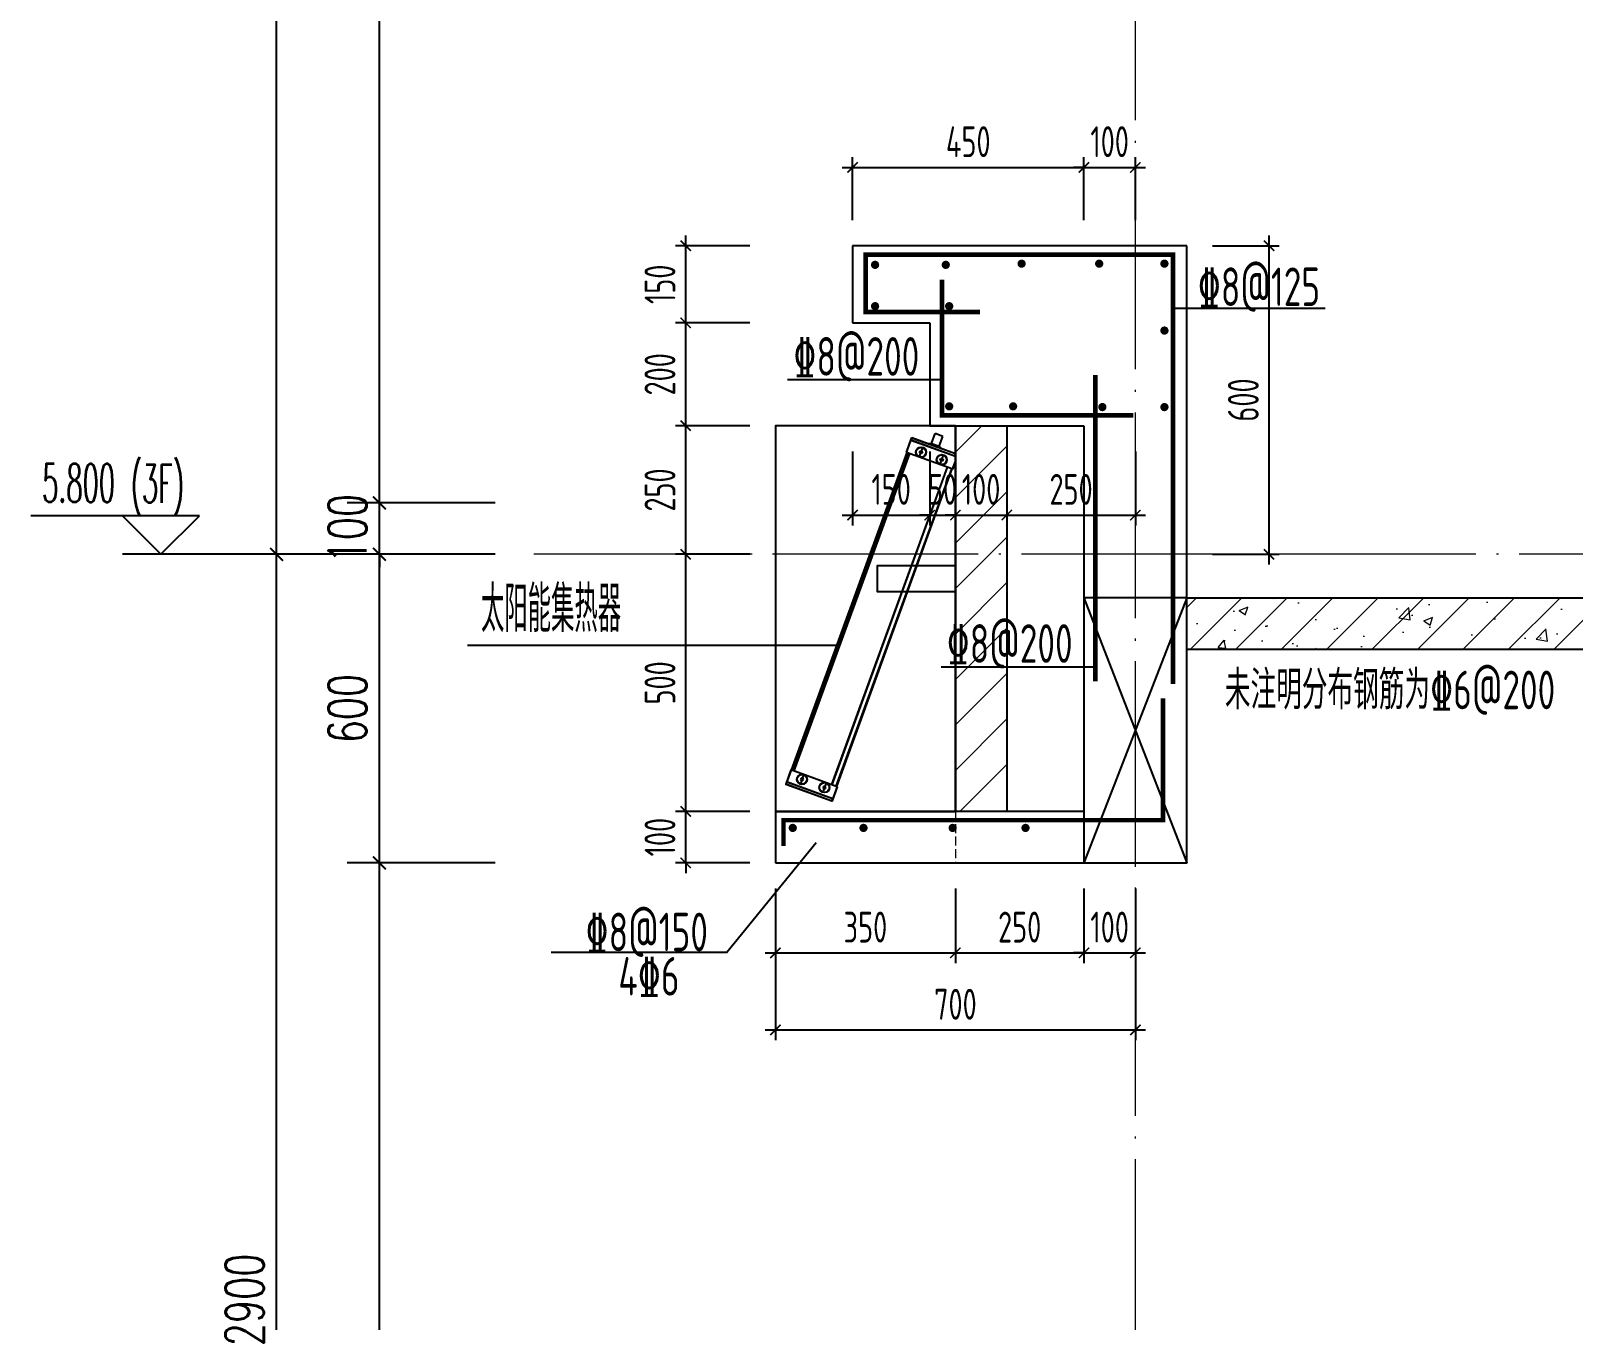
# Model space of a CAD drawing. Extents: x -668857 to 154266, y -275694 to 291306.
# Drawn here: x 8653 to 11653, y 150510 to 153017 of the extents above; entities that cross this region are included whole.
import ezdxf
from ezdxf.xclip import XClip

# ---------------------------------------------------------------- set-up
doc = ezdxf.new("R2010")
doc.units = 0
doc.header["$LTSCALE"] = 1000
doc.header["$XCLIPFRAME"] = 2
doc.linetypes.add('DASH', pattern=[0.35, 0.25, -0.1])
doc.linetypes.add('DOTE', pattern=[2.42, 2, -0.2, 0.02, -0.2])
doc.layers.get('0').update_dxf_attribs({"linetype": 'CONTINUOUS'})
doc.layers.get('DEFPOINTS').update_dxf_attribs({"linetype": 'CONTINUOUS'})
for name, color, linetype in [('DIM', 2, 'CONTINUOUS'), ('DIM_ELEV', 3, 'CONTINUOUS'), ('DIM_IDEN', 67, 'CONTINUOUS'), ('PUB_DIM', 3, 'CONTINUOUS'), ('PUB_TEXT', 2, 'CONTINUOUS'), ('REIN', 6, 'CONTINUOUS'), ('S-大样-砼线', 7, 'CONTINUOUS'), ('S-引出线', 40, 'CONTINUOUS'), ('TEXT', 2, 'CONTINUOUS'), ('WALL', 5, 'CONTINUOUS'), ('实线层', 7, 'CONTINUOUS')]:
    doc.layers.add(name, color=color, linetype=linetype)
for name, color, linetype, lineweight in [('DOTE', 19, 'DOTE', 9), ('PUB_HATCH', 8, 'CONTINUOUS', 9), ('平面-看线', 45, 'CONTINUOUS', 15)]:
    doc.layers.add(name, color=color, linetype=linetype, lineweight=lineweight)
doc.styles.add('_TCH_DIM', font='SIMPLEX.shx', dxfattribs={"width": 0.7, "bigfont": 'GBCBIG.shx'})
doc.styles.add('_TCH_DIM_T3', font='SIMPLEX', dxfattribs={"width": 0.705882, "bigfont": 'GBCBIG'})
doc.styles.add('DIM_FONT_T3', font='SIMPLEX', dxfattribs={"width": 0.705882, "bigfont": 'GBCBIG'})
doc.styles.add('TSSD_DIMENSION', font='Tssdeng.shx', dxfattribs={"width": 0.7, "bigfont": 'tssdchn.shx'})
doc.styles.add('TSSD_REIN', font='tssdeng.shx', dxfattribs={"width": 0.7, "height": 300, "bigfont": 'tssdchn.shx'})
doc.dimstyles.new('_TCH_ARCH&&25', dxfattribs={"dimtxt": 74.375, "dimasz": 25, "dimexe": 62.5, "dimexo": 75, "dimgap": 25, "dimtad": 1, "dimdec": 0, "dimzin": 0, "dimdsep": 46, "dimtxsty": '_TCH_DIM_T3', "dimblk": 'ARCHTICK', "dimcen": 0.09, "dimclrt": 7, "dimazin": 0, "dimtfac": 1, "dimtdec": 0, "dimtix": 1, "dimtmove": 2, "dimatfit": 3, "dimldrblk": 'ARCHTICK', "dimfxl": 0, "dimtolj": 1, "dimtzin": 0, "dimarcsym": 0})
doc.dimstyles.new('TSSD_20_20', dxfattribs={"dimtxt": 60, "dimasz": 20, "dimexe": 20, "dimexo": 50, "dimgap": 20, "dimtad": 1, "dimdec": 0, "dimzin": 0, "dimdsep": 46, "dimtxsty": 'TSSD_DIMENSION', "dimblk": 'ARCHTICK', "dimblk1": 'ARCHTICK', "dimblk2": 'ARCHTICK', "dimcen": 0, "dimdle": 20, "dimclrt": 7, "dimadec": 0, "dimazin": 0, "dimtfac": 1, "dimtdec": 0, "dimtix": 1, "dimtmove": 2, "dimatfit": 3, "dimfxl": 0, "dimtolj": 1, "dimtzin": 0, "dimarcsym": 0})

# ---------------------------------------------------------------- blocks, each defined once
blk = doc.blocks.new('A$C01192DFB')
at = {"layer": '实线层', "color": 5}
for p, q in [((-245.2, 221), (-235.1, 248.7)), ((-244.8, 220.8), (-234.5, 249)), ((-146.5, 211.5), (-236.8, 244.3)), ((-146.9, 212), (-236.2, 244.4)), ((-235.1, 248.7), (-234.7, 248.5)), ((-145.3, 216.4), (-234.6, 248.9)), ((-145.2, 216.5), (-234.5, 249)), ((-196.4, 238.3), (-189.3, 257.6)), ((-174.3, 252.1), (-189.3, 257.6)), ((-181.3, 232.8), (-174.3, 252.1)), ((-468.5, -396.9), (-243.8, 220.5)), ((-243.5, 220.4), (-468.2, -397)), ((-467.7, -397.2), (-243, 220.2)), ((-240, 219.1), (-464.7, -398.3)), ((-239.5, 218.9), (-464.2, -398.5)), ((-155, 188.2), (-245.2, 221)), ((-219.7, 220.8), (-218.7, 223.5)), ((-217.8, 218.6), (-219.7, 220.8)), ((-219.4, 214.4), (-214.3, 228.2)), ((-218.7, 223.5), (-215.9, 224)), ((-215, 219.1), (-217.8, 218.6)), ((-215.9, 224), (-214, 221.8)), ((-214, 221.8), (-215, 219.1)), ((-196.4, 238.3), (-203, 237.5)), ((-176.7, 228), (-203, 237.5)), ((-196.4, 238.3), (-181.3, 232.8)), ((-181.3, 232.8), (-176.7, 228)), ((-179, 199.7), (-174, 213.5)), ((-155.5, 188.3), (-145.2, 216.5)), ((-155, 188.2), (-144.9, 215.9)), ((-144.9, 215.9), (-145.4, 216)), ((-166, 192.2), (-390.7, -425.2)), ((-165.7, 192), (-390.4, -425.3)), ((-381.9, -428.4), (-157.2, 189)), ((-156.8, 188.8), (-381.5, -428.6)), ((-381.1, -428.7), (-156.4, 188.7)), ((-179.3, 206.1), (-178.4, 208.8)), ((-177.5, 203.9), (-179.3, 206.1)), ((-178.4, 208.8), (-175.5, 209.3)), ((-174.6, 204.4), (-177.5, 203.9)), ((-175.5, 209.3), (-173.7, 207.1)), ((-173.7, 207.1), (-174.6, 204.4)), ((-469.9, -396.4), (-480, -424.1)), ((-469.5, -396.6), (-479.7, -424.8)), ((-388.2, -452.5), (-478.4, -419.7)), ((-379.7, -429.2), (-469.9, -396.4)), ((-379.7, -429.2), (-468, -397.1)), ((-450.2, -412.7), (-451.2, -415.4)), ((-451.2, -415.4), (-449.4, -417.6)), ((-445.9, -408), (-450.9, -421.8)), ((-447.4, -412.2), (-450.2, -412.7)), ((-449.4, -417.6), (-446.5, -417.1)), ((-445.5, -414.4), (-447.4, -412.2)), ((-446.5, -417.1), (-445.5, -414.4)), ((-480, -424.1), (-479.6, -424.3)), ((-390.4, -457.1), (-479.7, -424.6)), ((-390.5, -457.2), (-479.7, -424.8)), ((-388.8, -452.7), (-478.1, -420.2)), ((-406.6, -428.6), (-407.6, -431.3)), ((-407.6, -431.3), (-405.7, -433.5)), ((-402.2, -423.9), (-407.2, -437.7)), ((-403.7, -428.1), (-406.6, -428.6)), ((-405.7, -433.5), (-402.9, -433)), ((-401.9, -430.3), (-403.7, -428.1)), ((-402.9, -433), (-401.9, -430.3)), ((-380.2, -429.1), (-390.5, -457.2)), ((-379.7, -429.2), (-389.8, -456.9)), ((-389.8, -456.9), (-390.3, -456.8))]:
    blk.add_line(p, q, dxfattribs=at)
for points in [[(-236.8, 244.3), (-236.7, 244.4), (-236.5, 244.5), (-236.4, 244.5), (-236.2, 244.4)], [(-146.5, 211.5), (-146.5, 211.6), (-146.6, 211.7), (-146.7, 211.9), (-146.9, 212)], [(-478.4, -419.7), (-478.4, -419.8), (-478.4, -420), (-478.2, -420.1), (-478.1, -420.2)], [(-388.2, -452.5), (-388.3, -452.6), (-388.4, -452.7), (-388.6, -452.7), (-388.8, -452.7)]]:
    blk.add_lwpolyline(points, dxfattribs=at)
blk.add_lwpolyline([(0, 0), (-302.4, 0), (-302.4, -49.7), (0, -49.7)], close=True, dxfattribs=at)
for centre, radius in [((-216.8, 221.3), 10), ((-216.8, 221.3), 9.5), ((-176.5, 206.6), 10), ((-176.5, 206.6), 9.5), ((-448.4, -414.9), 10), ((-448.4, -414.9), 9.5), ((-404.7, -430.8), 10), ((-404.7, -430.8), 9.5)]:
    blk.add_circle(centre, radius, dxfattribs=at)
for centre, start, end in [((-234.7, 248.5), 70, 160), ((-145.4, 216), 340, 70), ((-479.6, -424.3), 160, 250), ((-390.3, -456.8), 250, 340)]:
    blk.add_arc(centre, 0.5, start, end, dxfattribs=at)
blk = doc.blocks.new('_ArchTick')
at = {"color": 0, "linetype": 'ByBlock', "const_width": 0.15}
blk.add_lwpolyline([(-0.5, -0.5), (0.5, 0.5)], dxfattribs=at)
blk = doc.blocks.new('*D3206')
at = {"layer": 'DEFPOINTS', "color": 0}
for p in [(10701.7, 152751.4), (10251.7, 152599.1), (10701.7, 152599.1)]:
    blk.add_point(p, dxfattribs=at)
at = {"layer": 'DIM', "color": 0, "lineweight": -2}
for p, q in [((10231.7, 152751.4), (10721.7, 152751.4)), ((10251.7, 152649.1), (10251.7, 152771.4)), ((10701.7, 152649.1), (10701.7, 152771.4))]:
    blk.add_line(p, q, dxfattribs=at)
at = {"layer": 'DIM', "color": 0, "lineweight": -2, "xscale": 20, "yscale": 20, "zscale": 20, "rotation": 180}
blk.add_blockref('_ArchTick', (10251.7, 152751.4), dxfattribs=at)
at = {"layer": 'DIM', "color": 0, "lineweight": -2, "xscale": 20, "yscale": 20, "zscale": 20}
blk.add_blockref('_ArchTick', (10701.7, 152751.4), dxfattribs=at)
at = {"layer": 'DIM', "color": 7, "insert": (10476.7, 152801.4), "char_height": 60, "attachment_point": 5, "style": 'TSSD_DIMENSION'}
blk.add_mtext('\\A1;450', dxfattribs=at)
blk = doc.blocks.new('*D3207')
at = {"layer": 'DEFPOINTS', "color": 0}
for p in [(10801.7, 152751.4), (10701.7, 152599.1), (10801.7, 152599.1)]:
    blk.add_point(p, dxfattribs=at)
at = {"layer": 'DIM', "color": 0, "lineweight": -2}
for p, q in [((10701.7, 152751.4), (10681.7, 152751.4)), ((10701.7, 152649.1), (10701.7, 152771.4)), ((10701.7, 152751.4), (10801.7, 152751.4)), ((10801.7, 152649.1), (10801.7, 152771.4)), ((10801.7, 152751.4), (10821.7, 152751.4))]:
    blk.add_line(p, q, dxfattribs=at)
at = {"layer": 'DIM', "color": 0, "lineweight": -2, "xscale": 20, "yscale": 20, "zscale": 20}
blk.add_blockref('_ArchTick', (10701.7, 152751.4), dxfattribs=at)
at = {"layer": 'DIM', "color": 0, "lineweight": -2, "xscale": 20, "yscale": 20, "zscale": 20, "rotation": 180}
blk.add_blockref('_ArchTick', (10801.7, 152751.4), dxfattribs=at)
at = {"layer": 'DIM', "color": 7, "insert": (10751.7, 152801.4), "char_height": 60, "attachment_point": 5, "style": 'TSSD_DIMENSION'}
blk.add_mtext('\\A1;100', dxfattribs=at)
blk = doc.blocks.new('*D3208')
at = {"layer": 'DEFPOINTS', "color": 0}
for p in [(10251.7, 152249), (10401.7, 152249), (10401.7, 152075.3)]:
    blk.add_point(p, dxfattribs=at)
at = {"layer": 'DIM', "color": 0, "lineweight": -2}
for p, q in [((10251.7, 152199), (10251.7, 152055.3)), ((10401.7, 152199), (10401.7, 152055.3)), ((10231.7, 152075.3), (10421.7, 152075.3))]:
    blk.add_line(p, q, dxfattribs=at)
at = {"layer": 'DIM', "color": 0, "lineweight": -2, "xscale": 20, "yscale": 20, "zscale": 20, "rotation": 180}
blk.add_blockref('_ArchTick', (10251.7, 152075.3), dxfattribs=at)
at = {"layer": 'DIM', "color": 0, "lineweight": -2, "xscale": 20, "yscale": 20, "zscale": 20}
blk.add_blockref('_ArchTick', (10401.7, 152075.3), dxfattribs=at)
at = {"layer": 'DIM', "color": 7, "insert": (10326.7, 152125.3), "char_height": 60, "attachment_point": 5, "style": 'TSSD_DIMENSION'}
blk.add_mtext('\\A1;150', dxfattribs=at)
blk = doc.blocks.new('*D3209')
at = {"layer": 'DEFPOINTS', "color": 0}
for p in [(10401.7, 152249), (10451.7, 152249), (10451.7, 152075.3)]:
    blk.add_point(p, dxfattribs=at)
at = {"layer": 'DIM', "color": 0, "lineweight": -2}
for p, q in [((10401.7, 152199), (10401.7, 152055.3)), ((10451.7, 152199), (10451.7, 152055.3)), ((10401.7, 152075.3), (10381.7, 152075.3)), ((10401.7, 152075.3), (10451.7, 152075.3)), ((10451.7, 152075.3), (10471.7, 152075.3))]:
    blk.add_line(p, q, dxfattribs=at)
at = {"layer": 'DIM', "color": 0, "lineweight": -2, "xscale": 20, "yscale": 20, "zscale": 20}
blk.add_blockref('_ArchTick', (10401.7, 152075.3), dxfattribs=at)
at = {"layer": 'DIM', "color": 0, "lineweight": -2, "xscale": 20, "yscale": 20, "zscale": 20, "rotation": 180}
blk.add_blockref('_ArchTick', (10451.7, 152075.3), dxfattribs=at)
at = {"layer": 'DIM', "color": 7, "insert": (10426.7, 152125.3), "char_height": 60, "attachment_point": 5, "style": 'TSSD_DIMENSION'}
blk.add_mtext('\\A1;50', dxfattribs=at)
blk = doc.blocks.new('*D3210')
at = {"layer": 'DEFPOINTS', "color": 0}
for p in [(10451.7, 152249), (10551.7, 152249), (10551.7, 152075.3)]:
    blk.add_point(p, dxfattribs=at)
at = {"layer": 'DIM', "color": 0, "lineweight": -2}
for p, q in [((10451.7, 152199), (10451.7, 152055.3)), ((10551.7, 152199), (10551.7, 152055.3)), ((10451.7, 152075.3), (10431.7, 152075.3)), ((10451.7, 152075.3), (10551.7, 152075.3)), ((10551.7, 152075.3), (10571.7, 152075.3))]:
    blk.add_line(p, q, dxfattribs=at)
at = {"layer": 'DIM', "color": 0, "lineweight": -2, "xscale": 20, "yscale": 20, "zscale": 20}
blk.add_blockref('_ArchTick', (10451.7, 152075.3), dxfattribs=at)
at = {"layer": 'DIM', "color": 0, "lineweight": -2, "xscale": 20, "yscale": 20, "zscale": 20, "rotation": 180}
blk.add_blockref('_ArchTick', (10551.7, 152075.3), dxfattribs=at)
at = {"layer": 'DIM', "color": 7, "insert": (10501.7, 152125.3), "char_height": 60, "attachment_point": 5, "style": 'TSSD_DIMENSION'}
blk.add_mtext('\\A1;100', dxfattribs=at)
blk = doc.blocks.new('*D3211')
at = {"layer": 'DEFPOINTS', "color": 0}
for p in [(10551.7, 152249), (10801.7, 152249), (10801.7, 152075.3)]:
    blk.add_point(p, dxfattribs=at)
at = {"layer": 'DIM', "color": 0, "lineweight": -2}
for p, q in [((10551.7, 152199), (10551.7, 152055.3)), ((10801.7, 152199), (10801.7, 152055.3)), ((10531.7, 152075.3), (10821.7, 152075.3))]:
    blk.add_line(p, q, dxfattribs=at)
at = {"layer": 'DIM', "color": 0, "lineweight": -2, "xscale": 20, "yscale": 20, "zscale": 20, "rotation": 180}
blk.add_blockref('_ArchTick', (10551.7, 152075.3), dxfattribs=at)
at = {"layer": 'DIM', "color": 0, "lineweight": -2, "xscale": 20, "yscale": 20, "zscale": 20}
blk.add_blockref('_ArchTick', (10801.7, 152075.3), dxfattribs=at)
at = {"layer": 'DIM', "color": 7, "insert": (10676.7, 152125.3), "char_height": 60, "attachment_point": 5, "style": 'TSSD_DIMENSION'}
blk.add_mtext('\\A1;250', dxfattribs=at)
blk = doc.blocks.new('*D3224')
at = {"layer": 'DEFPOINTS', "color": 0}
for p in [(10101.7, 151399), (10801.7, 151399), (10801.7, 151074)]:
    blk.add_point(p, dxfattribs=at)
at = {"layer": 'DIM', "color": 0, "lineweight": -2}
for p, q in [((10101.7, 151349), (10101.7, 151054)), ((10801.7, 151349), (10801.7, 151054)), ((10081.7, 151074), (10821.7, 151074))]:
    blk.add_line(p, q, dxfattribs=at)
at = {"layer": 'DIM', "color": 0, "lineweight": -2, "xscale": 20, "yscale": 20, "zscale": 20, "rotation": 180}
blk.add_blockref('_ArchTick', (10101.7, 151074), dxfattribs=at)
at = {"layer": 'DIM', "color": 0, "lineweight": -2, "xscale": 20, "yscale": 20, "zscale": 20}
blk.add_blockref('_ArchTick', (10801.7, 151074), dxfattribs=at)
at = {"layer": 'DIM', "color": 7, "insert": (10451.7, 151124), "char_height": 60, "attachment_point": 5, "style": 'TSSD_DIMENSION'}
blk.add_mtext('\\A1;700', dxfattribs=at)
blk = doc.blocks.new('*D3225')
at = {"layer": 'DEFPOINTS', "color": 0}
for p in [(10101.7, 151399), (10451.7, 151399), (10451.7, 151224)]:
    blk.add_point(p, dxfattribs=at)
at = {"layer": 'DIM', "color": 0, "lineweight": -2}
for p, q in [((10101.7, 151349), (10101.7, 151204)), ((10451.7, 151349), (10451.7, 151204)), ((10081.7, 151224), (10471.7, 151224))]:
    blk.add_line(p, q, dxfattribs=at)
at = {"layer": 'DIM', "color": 0, "lineweight": -2, "xscale": 20, "yscale": 20, "zscale": 20, "rotation": 180}
blk.add_blockref('_ArchTick', (10101.7, 151224), dxfattribs=at)
at = {"layer": 'DIM', "color": 0, "lineweight": -2, "xscale": 20, "yscale": 20, "zscale": 20}
blk.add_blockref('_ArchTick', (10451.7, 151224), dxfattribs=at)
at = {"layer": 'DIM', "color": 7, "insert": (10276.7, 151274), "char_height": 60, "attachment_point": 5, "style": 'TSSD_DIMENSION'}
blk.add_mtext('\\A1;350', dxfattribs=at)
blk = doc.blocks.new('*D3226')
at = {"layer": 'DEFPOINTS', "color": 0}
for p in [(10451.7, 151399), (10701.7, 151399), (10701.7, 151224)]:
    blk.add_point(p, dxfattribs=at)
at = {"layer": 'DIM', "color": 0, "lineweight": -2}
for p, q in [((10451.7, 151349), (10451.7, 151204)), ((10701.7, 151349), (10701.7, 151204)), ((10431.7, 151224), (10721.7, 151224))]:
    blk.add_line(p, q, dxfattribs=at)
at = {"layer": 'DIM', "color": 0, "lineweight": -2, "xscale": 20, "yscale": 20, "zscale": 20, "rotation": 180}
blk.add_blockref('_ArchTick', (10451.7, 151224), dxfattribs=at)
at = {"layer": 'DIM', "color": 0, "lineweight": -2, "xscale": 20, "yscale": 20, "zscale": 20}
blk.add_blockref('_ArchTick', (10701.7, 151224), dxfattribs=at)
at = {"layer": 'DIM', "color": 7, "insert": (10576.7, 151274), "char_height": 60, "attachment_point": 5, "style": 'TSSD_DIMENSION'}
blk.add_mtext('\\A1;250', dxfattribs=at)
blk = doc.blocks.new('*D3227')
at = {"layer": 'DEFPOINTS', "color": 0}
for p in [(10701.7, 151399), (10801.7, 151399), (10801.7, 151224)]:
    blk.add_point(p, dxfattribs=at)
at = {"layer": 'DIM', "color": 0, "lineweight": -2}
for p, q in [((10701.7, 151349), (10701.7, 151204)), ((10801.7, 151349), (10801.7, 151204)), ((10701.7, 151224), (10681.7, 151224)), ((10701.7, 151224), (10801.7, 151224)), ((10801.7, 151224), (10821.7, 151224))]:
    blk.add_line(p, q, dxfattribs=at)
at = {"layer": 'DIM', "color": 0, "lineweight": -2, "xscale": 20, "yscale": 20, "zscale": 20}
blk.add_blockref('_ArchTick', (10701.7, 151224), dxfattribs=at)
at = {"layer": 'DIM', "color": 0, "lineweight": -2, "xscale": 20, "yscale": 20, "zscale": 20, "rotation": 180}
blk.add_blockref('_ArchTick', (10801.7, 151224), dxfattribs=at)
at = {"layer": 'DIM', "color": 7, "insert": (10751.7, 151274), "char_height": 60, "attachment_point": 5, "style": 'TSSD_DIMENSION'}
blk.add_mtext('\\A1;100', dxfattribs=at)
blk = doc.blocks.new('*D3230')
at = {"layer": 'DEFPOINTS', "color": 0}
for p in [(10901.7, 152599.1), (11061.7, 152599.1), (10901.7, 151999)]:
    blk.add_point(p, dxfattribs=at)
at = {"layer": 'DIM', "color": 0, "lineweight": -2}
for p, q in [((10951.7, 152599.1), (11081.7, 152599.1)), ((11061.7, 151979), (11061.7, 152619.1)), ((10951.7, 151999), (11081.7, 151999))]:
    blk.add_line(p, q, dxfattribs=at)
at = {"layer": 'DIM', "color": 0, "lineweight": -2, "xscale": 20, "yscale": 20, "zscale": 20}
for p, rotation in [((11061.7, 152599.1), 90), ((11061.7, 151999), 270)]:
    blk.add_blockref('_ArchTick', p, dxfattribs=dict(at, rotation=rotation))
at = {"layer": 'DIM', "color": 7, "insert": (11011.7, 152299.1), "char_height": 60, "attachment_point": 5, "rotation": 90, "style": 'TSSD_DIMENSION'}
blk.add_mtext('\\A1;600', dxfattribs=at)
blk = doc.blocks.new('*D3231')
at = {"layer": 'DEFPOINTS', "color": 0}
for p in [(9927.1, 152599.1), (10101.7, 152599.1), (10101.7, 152449.1)]:
    blk.add_point(p, dxfattribs=at)
at = {"layer": 'DIM', "color": 0, "lineweight": -2}
for p, q in [((10051.7, 152599.1), (9907.1, 152599.1)), ((9927.1, 152429.1), (9927.1, 152619.1)), ((10051.7, 152449.1), (9907.1, 152449.1))]:
    blk.add_line(p, q, dxfattribs=at)
at = {"layer": 'DIM', "color": 0, "lineweight": -2, "xscale": 20, "yscale": 20, "zscale": 20}
for p, rotation in [((9927.1, 152599.1), 90), ((9927.1, 152449.1), 270)]:
    blk.add_blockref('_ArchTick', p, dxfattribs=dict(at, rotation=rotation))
at = {"layer": 'DIM', "color": 7, "insert": (9877.1, 152524.1), "char_height": 60, "attachment_point": 5, "rotation": 90, "style": 'TSSD_DIMENSION'}
blk.add_mtext('\\A1;150', dxfattribs=at)
blk = doc.blocks.new('*D3232')
at = {"layer": 'DEFPOINTS', "color": 0}
for p in [(9927.1, 152449.1), (10101.7, 152449.1), (10101.7, 152249.1)]:
    blk.add_point(p, dxfattribs=at)
at = {"layer": 'DIM', "color": 0, "lineweight": -2}
for p, q in [((10051.7, 152449.1), (9907.1, 152449.1)), ((9927.1, 152229.1), (9927.1, 152469.1)), ((10051.7, 152249.1), (9907.1, 152249.1))]:
    blk.add_line(p, q, dxfattribs=at)
at = {"layer": 'DIM', "color": 0, "lineweight": -2, "xscale": 20, "yscale": 20, "zscale": 20}
for p, rotation in [((9927.1, 152449.1), 90), ((9927.1, 152249.1), 270)]:
    blk.add_blockref('_ArchTick', p, dxfattribs=dict(at, rotation=rotation))
at = {"layer": 'DIM', "color": 7, "insert": (9877.1, 152349.1), "char_height": 60, "attachment_point": 5, "rotation": 90, "style": 'TSSD_DIMENSION'}
blk.add_mtext('\\A1;200', dxfattribs=at)
blk = doc.blocks.new('*D3233')
at = {"layer": 'DEFPOINTS', "color": 0}
for p in [(9927.1, 152249.1), (10101.7, 152249.1), (10101.7, 151999)]:
    blk.add_point(p, dxfattribs=at)
at = {"layer": 'DIM', "color": 0, "lineweight": -2}
for p, q in [((9927.1, 151979), (9927.1, 152269.1)), ((10051.7, 152249.1), (9907.1, 152249.1)), ((10051.7, 151999), (9907.1, 151999))]:
    blk.add_line(p, q, dxfattribs=at)
at = {"layer": 'DIM', "color": 0, "lineweight": -2, "xscale": 20, "yscale": 20, "zscale": 20}
for p, rotation in [((9927.1, 152249.1), 90), ((9927.1, 151999), 270)]:
    blk.add_blockref('_ArchTick', p, dxfattribs=dict(at, rotation=rotation))
at = {"layer": 'DIM', "color": 7, "insert": (9877.1, 152124.1), "char_height": 60, "attachment_point": 5, "rotation": 90, "style": 'TSSD_DIMENSION'}
blk.add_mtext('\\A1;250', dxfattribs=at)
blk = doc.blocks.new('*D3234')
at = {"layer": 'DEFPOINTS', "color": 0}
for p in [(9927.1, 151999), (10101.7, 151999), (10101.7, 151499)]:
    blk.add_point(p, dxfattribs=at)
at = {"layer": 'DIM', "color": 0, "lineweight": -2}
for p, q in [((10051.7, 151999), (9907.1, 151999)), ((9927.1, 151479), (9927.1, 152019)), ((10051.7, 151499), (9907.1, 151499))]:
    blk.add_line(p, q, dxfattribs=at)
at = {"layer": 'DIM', "color": 0, "lineweight": -2, "xscale": 20, "yscale": 20, "zscale": 20}
for p, rotation in [((9927.1, 151999), 90), ((9927.1, 151499), 270)]:
    blk.add_blockref('_ArchTick', p, dxfattribs=dict(at, rotation=rotation))
at = {"layer": 'DIM', "color": 7, "insert": (9877.1, 151749), "char_height": 60, "attachment_point": 5, "rotation": 90, "style": 'TSSD_DIMENSION'}
blk.add_mtext('\\A1;500', dxfattribs=at)
blk = doc.blocks.new('*D3235')
at = {"layer": 'DEFPOINTS', "color": 0}
for p in [(9927.1, 151499), (10101.7, 151499), (10101.7, 151399)]:
    blk.add_point(p, dxfattribs=at)
at = {"layer": 'DIM', "color": 0, "lineweight": -2}
for p, q in [((9927.1, 151499), (9927.1, 151519)), ((10051.7, 151499), (9907.1, 151499)), ((9927.1, 151399), (9927.1, 151499)), ((10051.7, 151399), (9907.1, 151399)), ((9927.1, 151399), (9927.1, 151379))]:
    blk.add_line(p, q, dxfattribs=at)
at = {"layer": 'DIM', "color": 0, "lineweight": -2, "xscale": 20, "yscale": 20, "zscale": 20}
for p, rotation in [((9927.1, 151499), 270), ((9927.1, 151399), 90)]:
    blk.add_blockref('_ArchTick', p, dxfattribs=dict(at, rotation=rotation))
at = {"layer": 'DIM', "color": 7, "insert": (9877.1, 151449), "char_height": 60, "attachment_point": 5, "rotation": 90, "style": 'TSSD_DIMENSION'}
blk.add_mtext('\\A1;100', dxfattribs=at)
blk = doc.blocks.new('*D3266')
at = {"layer": 'DEFPOINTS', "color": 0}
for p in [(9331.5, 151399), (9631.5, 151399), (9631.5, 149199)]:
    blk.add_point(p, dxfattribs=at)
at = {"layer": 'PUB_DIM', "color": 0, "lineweight": -2}
for p, q in [((9556.5, 151399), (9269, 151399)), ((9331.5, 149199), (9331.5, 151399)), ((9556.5, 149199), (9269, 149199))]:
    blk.add_line(p, q, dxfattribs=at)
at = {"layer": 'PUB_DIM', "color": 0, "lineweight": -2, "xscale": 25, "yscale": 25, "zscale": 25}
for p, rotation in [((9331.5, 151399), 90), ((9331.5, 149199), 270)]:
    blk.add_blockref('_ArchTick', p, dxfattribs=dict(at, rotation=rotation))
at = {"layer": 'PUB_DIM', "color": 7, "insert": (9269.3, 150299), "char_height": 74.38, "attachment_point": 5, "rotation": 90, "style": '_TCH_DIM_T3'}
blk.add_mtext('\\A1;2200', dxfattribs=at)
blk = doc.blocks.new('*D3267')
at = {"layer": 'DEFPOINTS', "color": 0}
for p in [(9331.5, 151999), (9631.5, 151999), (9631.5, 151399)]:
    blk.add_point(p, dxfattribs=at)
at = {"layer": 'PUB_DIM', "color": 0, "lineweight": -2}
for p, q in [((9556.5, 151999), (9269, 151999)), ((9331.5, 151399), (9331.5, 151999)), ((9556.5, 151399), (9269, 151399))]:
    blk.add_line(p, q, dxfattribs=at)
at = {"layer": 'PUB_DIM', "color": 0, "lineweight": -2, "xscale": 25, "yscale": 25, "zscale": 25}
for p, rotation in [((9331.5, 151999), 90), ((9331.5, 151399), 270)]:
    blk.add_blockref('_ArchTick', p, dxfattribs=dict(at, rotation=rotation))
at = {"layer": 'PUB_DIM', "color": 7, "insert": (9269.3, 151699), "char_height": 74.38, "attachment_point": 5, "rotation": 90, "style": '_TCH_DIM_T3'}
blk.add_mtext('\\A1;600', dxfattribs=at)
blk = doc.blocks.new('*D3268')
at = {"layer": 'DEFPOINTS', "color": 0}
for p in [(9331.5, 152099), (9631.5, 152099), (9631.5, 151999)]:
    blk.add_point(p, dxfattribs=at)
at = {"layer": 'PUB_DIM', "color": 0, "lineweight": -2}
for p, q in [((9331.5, 152099), (9331.5, 152124)), ((9556.5, 152099), (9269, 152099)), ((9331.5, 151999), (9331.5, 152099)), ((9556.5, 151999), (9269, 151999)), ((9331.5, 151999), (9331.5, 151974))]:
    blk.add_line(p, q, dxfattribs=at)
at = {"layer": 'PUB_DIM', "color": 0, "lineweight": -2, "xscale": 25, "yscale": 25, "zscale": 25}
for p, rotation in [((9331.5, 152099), 270), ((9331.5, 151999), 90)]:
    blk.add_blockref('_ArchTick', p, dxfattribs=dict(at, rotation=rotation))
at = {"layer": 'PUB_DIM', "color": 7, "insert": (9269.3, 152049), "char_height": 74.38, "attachment_point": 5, "rotation": 90, "style": '_TCH_DIM_T3'}
blk.add_mtext('\\A1;100', dxfattribs=at)
blk = doc.blocks.new('*D3269')
at = {"layer": 'DEFPOINTS', "color": 0}
for p in [(9331.5, 154299), (9631.5, 154299), (9631.5, 152099)]:
    blk.add_point(p, dxfattribs=at)
at = {"layer": 'PUB_DIM', "color": 0, "lineweight": -2}
for p, q in [((9556.5, 154299), (9269, 154299)), ((9331.5, 152099), (9331.5, 154299)), ((9556.5, 152099), (9269, 152099))]:
    blk.add_line(p, q, dxfattribs=at)
at = {"layer": 'PUB_DIM', "color": 0, "lineweight": -2, "xscale": 25, "yscale": 25, "zscale": 25}
for p, rotation in [((9331.5, 154299), 90), ((9331.5, 152099), 270)]:
    blk.add_blockref('_ArchTick', p, dxfattribs=dict(at, rotation=rotation))
at = {"layer": 'PUB_DIM', "color": 7, "insert": (9269.3, 153199), "char_height": 74.38, "attachment_point": 5, "rotation": 90, "style": '_TCH_DIM_T3'}
blk.add_mtext('\\A1;2200', dxfattribs=at)
blk = doc.blocks.new('*D3283')
at = {"layer": 'DEFPOINTS', "color": 0}
for p in [(9131.5, 151999), (9631.5, 151999), (9631.5, 149099)]:
    blk.add_point(p, dxfattribs=at)
at = {"layer": 'PUB_DIM', "color": 0, "lineweight": -2}
for p, q in [((9556.5, 151999), (9069, 151999)), ((9131.5, 149099), (9131.5, 151999)), ((9556.5, 149099), (9069, 149099))]:
    blk.add_line(p, q, dxfattribs=at)
at = {"layer": 'PUB_DIM', "color": 0, "lineweight": -2, "xscale": 25, "yscale": 25, "zscale": 25}
for p, rotation in [((9131.5, 151999), 90), ((9131.5, 149099), 270)]:
    blk.add_blockref('_ArchTick', p, dxfattribs=dict(at, rotation=rotation))
at = {"layer": 'PUB_DIM', "color": 7, "insert": (9069.3, 150549), "char_height": 74.38, "attachment_point": 5, "rotation": 90, "style": '_TCH_DIM_T3'}
blk.add_mtext('\\A1;2900', dxfattribs=at)
blk = doc.blocks.new('*D3284')
at = {"layer": 'DEFPOINTS', "color": 0}
for p in [(9131.5, 154899), (9631.5, 154899), (9631.5, 151999)]:
    blk.add_point(p, dxfattribs=at)
at = {"layer": 'PUB_DIM', "color": 0, "lineweight": -2}
for p, q in [((9556.5, 154899), (9069, 154899)), ((9131.5, 151999), (9131.5, 154899)), ((9556.5, 151999), (9069, 151999))]:
    blk.add_line(p, q, dxfattribs=at)
at = {"layer": 'PUB_DIM', "color": 0, "lineweight": -2, "xscale": 25, "yscale": 25, "zscale": 25}
for p, rotation in [((9131.5, 154899), 90), ((9131.5, 151999), 270)]:
    blk.add_blockref('_ArchTick', p, dxfattribs=dict(at, rotation=rotation))
at = {"layer": 'PUB_DIM', "color": 7, "insert": (9069.3, 153449), "char_height": 74.38, "attachment_point": 5, "rotation": 90, "style": '_TCH_DIM_T3'}
blk.add_mtext('\\A1;2900', dxfattribs=at)
blk = doc.blocks.new('20210809.02271152')
at = {"layer": 'REIN', "const_width": 9}
for points in [[(87988.1, 67904.5), (87766, 67904.5), (87766, 68015.8), (88363.7, 68015.8), (88363.7, 67180.8)], [(87914.3, 67967.4), (87914.3, 67703.8), (88286.6, 67703.8)], [(88212.6, 67186.4), (88212.6, 67782.3)], [(87606.1, 66865.9), (87606.1, 66916.3), (88344.3, 66916.3), (88344.3, 67153.2)]]:
    blk.add_lwpolyline(points, dxfattribs=at)
at = {"layer": 'REIN', "const_width": 8}
for points in [[(87780.2, 67996.2, 1), (87788.2, 67996.2, 1)], [(87917.7, 67996.2, 1), (87925.7, 67996.2, 1)], [(88065.3, 67998.5, 1), (88073.3, 67998.5, 1)], [(88216.1, 67998.5, 1), (88224.1, 67998.5, 1)], [(88343, 67998.5, 1), (88351, 67998.5, 1)], [(87780.2, 67915.8, 1), (87788.2, 67915.8, 1)], [(87924.4, 67915.8, 1), (87932.4, 67915.8, 1)], [(88343, 67868.4, 1), (88351, 67868.4, 1)], [(87924.4, 67721, 1), (87932.4, 67721, 1)], [(88048.7, 67721, 1), (88056.7, 67721, 1)], [(88222.3, 67719.6, 1), (88230.3, 67719.6, 1)], [(88343, 67719.6, 1), (88351, 67719.6, 1)], [(87620.1, 66901.2, 1), (87628.1, 66901.2, 1)], [(87757.7, 66901.2, 1), (87765.7, 66901.2, 1)], [(87931.1, 66901.2, 1), (87939.1, 66901.2, 1)], [(88072.8, 66901.2, 1), (88080.8, 66901.2, 1)]]:
    blk.add_lwpolyline(points, format="xyb", close=True, dxfattribs=at)
at = {"layer": 'S-引出线'}
for p, q in [((88359.7, 67912), (88659.8, 67912)), ((87614.2, 67773.1), (87914.3, 67773.1)), ((87912.5, 67214.7), (88212.6, 67214.7))]:
    blk.add_line(p, q, dxfattribs=at)
blk.add_lwpolyline([(87669.8, 66872.1), (87496.1, 66658.7), (87154.5, 66658.7)], dxfattribs=at)
at = {"layer": 'TEXT', "style": 'TSSD_REIN', "width": 0.7}
for s, p in [('%%1328@125', (88411.8, 67916.1)), ('%%1328@200', (87625.2, 67780.7)), ('%%1328@200', (87923.4, 67222.3)), ('未注明分布钢筋为%%1326@200', (88464.6, 67132)), ('%%1328@150', (87221.1, 66661.3)), ('4%%1326', (87284.9, 66575.2))]:
    blk.add_text(s, height=75, rotation=0, dxfattribs=at).set_placement(p)

msp = doc.modelspace()

# ---------------------------------------------------------------- hatches: boundary and pattern name
at = {"layer": 'PUB_HATCH'}
h = msp.add_hatch(dxfattribs=at)
h.set_pattern_fill('普通砖', color=256, scale=25, style=0)
h.set_pattern_definition([(45, (-562273.49, 314686.944), (-44.1941915, 44.1941915), [])])
h.paths.add_polyline_path([(10451.69, 152249.07), (10451.69, 151499.07), (10551.69, 151499.07), (10551.69, 152249.07)])
h = msp.add_hatch(dxfattribs=at)
h.set_pattern_fill('钢筋混凝土', color=256, scale=25, style=0)
h.set_pattern_definition([(45, (-562273.49, 314642.066), (-44.194174, 44.194174), []), (50, (-562273.49, 314642.07), (179.315046, -15.688034), [18.75, -206.25]), (355, (-562273.49, 314642.07), (-34.687833, 188.048033), [15, -165]), (100.4514, (-562258.55, 314640.76), (144.627345, 172.359886), [15.93505, -175.28553]), (46.1842, (-562273.49, 314692.07), (266.81026, -41.37975), [28.125, -309.375]), (96.6356, (-562251.25, 314688.62), (233.66568, 243.52947), [23.90257, -262.92825]), (351.1842, (-562273.5, 314692.07), (233.66549, 243.52965), [22.5, -247.5]), (21, (-562248.49, 314679.57), (149.226763, -100.654723), [18.75, -206.25]), (326, (-562248.49, 314679.57), (60.828833, 181.28751), [15, -165]), (71.4514, (-562236.05, 314671.18), (210.055657, 80.632624), [15.93505, -175.28553]), (37.5, (-562273.49, 314642.066), (3.039964, 83.2234635), [0, -163, 0, -167.5, 0, -165.625]), (7.5, (-562273.49, 314642.07), (65.767384, 98.602928), [0, -95.5, 0, -159.25, 0, -63.125]), (327.5, (-562329.24, 314642.066), (133.455609, -5.638718), [0, -62.5, 0, -195, 0, -258.75]), (317.5, (-562354.24, 314642.07), (145.796542, 25.026246), [0, -81.25, 0, -129.5, 0, -183.75])])
h.paths.add_polyline_path([(10901.69, 151914.03), (10901.69, 151814.03), (13400.22, 151814.03), (13400.22, 151914.03)])

# ---------------------------------------------------------------- linework, layer by layer
at = {"layer": 'DIM_ELEV', "color": 1}
for p, q in [((8981.5, 152074.03), (8653.5, 152074.03)), ((8906.5, 151999.03), (8831.5, 152074.03)), ((8906.5, 151999.03), (8981.5, 152074.03)), ((9331.5, 151999.03), (8831.5, 151999.03))]:
    msp.add_line(p, q, dxfattribs=at)
at = {"layer": 'DIM_IDEN'}
for p, q in [((10040.22, 151821.53), (9502.78, 151821.53)), ((10221.29, 151821.53), (10040.22, 151821.53))]:
    msp.add_line(p, q, dxfattribs=at)
at = {"layer": 'DOTE', "color": 1, "linetype": 'DOTE', "ltscale": 0.2}
for p, q in [((10801.69, 145099.03), (10801.69, 164699.03)), ((13400.22, 151999.03), (9631.5, 151999.03))]:
    msp.add_line(p, q, dxfattribs=at)
at = {"layer": 'S-大样-砼线'}
for p, q in [((10701.69, 151914.07), (10901.69, 151399.07)), ((10901.7, 151914.07), (10701.7, 151399.07))]:
    msp.add_line(p, q, dxfattribs=at)
msp.add_lwpolyline([(10901.69, 151914.07), (10701.69, 151914.07), (10701.69, 151399.07), (10901.69, 151399.07)], close=True, dxfattribs=at)
at = {"layer": 'WALL'}
for p, q in [((10901.69, 152599.07), (10251.69, 152599.07)), ((10251.69, 152599.07), (10251.69, 152449.07)), ((10901.69, 151914.03), (10901.69, 152599.07)), ((10251.69, 152449.07), (10401.69, 152449.07)), ((10401.69, 152449.07), (10401.69, 152249.07)), ((10401.69, 152249.07), (10701.69, 152249.07)), ((10451.69, 152249.07), (10451.69, 151499.07)), ((10551.69, 152249.07), (10551.69, 151499.07)), ((10701.69, 152249.07), (10701.69, 151499.07)), ((13400.22, 151914.03), (10901.69, 151914.03)), ((13400.22, 151814.03), (10901.69, 151814.03)), ((10901.69, 151399.07), (10901.69, 151814.03)), ((10701.69, 151499.07), (10101.69, 151499.07)), ((10101.69, 151499.07), (10101.69, 151399.14)), ((10101.69, 151399.14), (10901.69, 151399.07))]:
    msp.add_line(p, q, dxfattribs=at)
at = {"layer": '平面-看线', "color": 6, "linetype": 'DASH', "ltscale": 0.07}
msp.add_line((10451.69, 151499.03), (10451.69, 151399.04), dxfattribs=at)

# ---------------------------------------------------------------- block references
ref = msp.add_blockref('A$C01192DFB', (10601.69, 151976.29))
XClip(ref).set_block_clipping_path([(-499.9999972109, -477.2523620249), (-149.9999999827, 272.7850539306)])
at = {"layer": 'REIN'}
msp.add_blockref('20210809.02271152', (-77488.74, 84565.71), dxfattribs=at)

# ---------------------------------------------------------------- texts
at = {"layer": 'PUB_TEXT', "color": 1, "style": '_TCH_DIM', "width": 0.494118}
for s, p in [('5.800', (8675.4, 152100.28)), ('(3F)', (8847.55, 152099.06))]:
    msp.add_text(s, height=74.375, dxfattribs=at).set_placement(p)
at = {"layer": 'PUB_TEXT', "style": 'DIM_FONT_T3', "width": 0.705882}
msp.add_text('太阳能集热器', height=89.362, dxfattribs=at).set_placement((9529.03, 151847.78))

# ---------------------------------------------------------------- dimensions: what is measured, and where the dimension line sits
at = {"layer": 'DIM'}
for p1, p2, distance, picture, middle in [((10251.69, 152599.07), (10701.69, 152599.07), 152.32, '*D3206', (10476.69, 152801.39)), ((10701.69, 152599.07), (10801.69, 152599.07), 152.32, '*D3207', (10751.69, 152801.39)), ((10101.69, 152449.07), (10101.69, 152599.07), 174.61, '*D3231', (9877.08, 152524.07)), ((10901.69, 151999.03), (10901.69, 152599.07), -160, '*D3230', (11011.69, 152299.05)), ((10101.69, 152249.07), (10101.69, 152449.07), 174.61, '*D3232', (9877.08, 152349.07)), ((10101.69, 151999.03), (10101.69, 152249.07), 174.61, '*D3233', (9877.08, 152124.05)), ((10251.69, 152249.03), (10401.69, 152249.03), -173.71, '*D3208', (10326.69, 152125.32)), ((10401.69, 152249.03), (10451.69, 152249.03), -173.71, '*D3209', (10426.69, 152125.32)), ((10451.69, 152249.03), (10551.69, 152249.03), -173.71, '*D3210', (10501.69, 152125.32)), ((10551.69, 152249.03), (10801.69, 152249.03), -173.71, '*D3211', (10676.69, 152125.32)), ((10101.69, 151499.03), (10101.69, 151999.03), 174.61, '*D3234', (9877.08, 151749.03)), ((10101.69, 151399.03), (10101.69, 151499.03), 174.61, '*D3235', (9877.08, 151449.03)), ((10101.69, 151399.03), (10801.72, 151399.03), -325.06, '*D3224', (10451.71, 151123.98)), ((10101.69, 151399.03), (10451.69, 151399.03), -175.06, '*D3225', (10276.69, 151273.98)), ((10451.69, 151399.03), (10701.72, 151399.03), -175.06, '*D3226', (10576.71, 151273.98)), ((10701.72, 151399.03), (10801.72, 151399.03), -175.06, '*D3227', (10751.72, 151273.98))]:
    dim = msp.add_aligned_dim(p1=p1, p2=p2, distance=distance, dimstyle='TSSD_20_20', dxfattribs=at)
    dim.commit()
    dim.dimension.update_dxf_attribs({"geometry": picture, "text_midpoint": middle})
at = {"layer": 'PUB_DIM'}
for p1, p2, distance, picture, middle in [((9631.5, 151999.03), (9631.5, 154899.03), 500, '*D3284', (9069.31, 153449.03)), ((9631.5, 152099.03), (9631.5, 154299.03), 300, '*D3269', (9269.31, 153199.03)), ((9631.5, 151999.03), (9631.5, 152099.03), 300, '*D3268', (9269.31, 152049.03)), ((9631.5, 149099.03), (9631.5, 151999.03), 500, '*D3283', (9069.31, 150549.03)), ((9631.5, 151399.03), (9631.5, 151999.03), 300, '*D3267', (9269.31, 151699.03)), ((9631.5, 149199.03), (9631.5, 151399.03), 300, '*D3266', (9269.31, 150299.03))]:
    dim = msp.add_aligned_dim(p1=p1, p2=p2, distance=distance, dimstyle='_TCH_ARCH&&25', dxfattribs=at)
    dim.commit()
    dim.dimension.update_dxf_attribs({"geometry": picture, "text_midpoint": middle})

doc.saveas('drawing.dxf')
